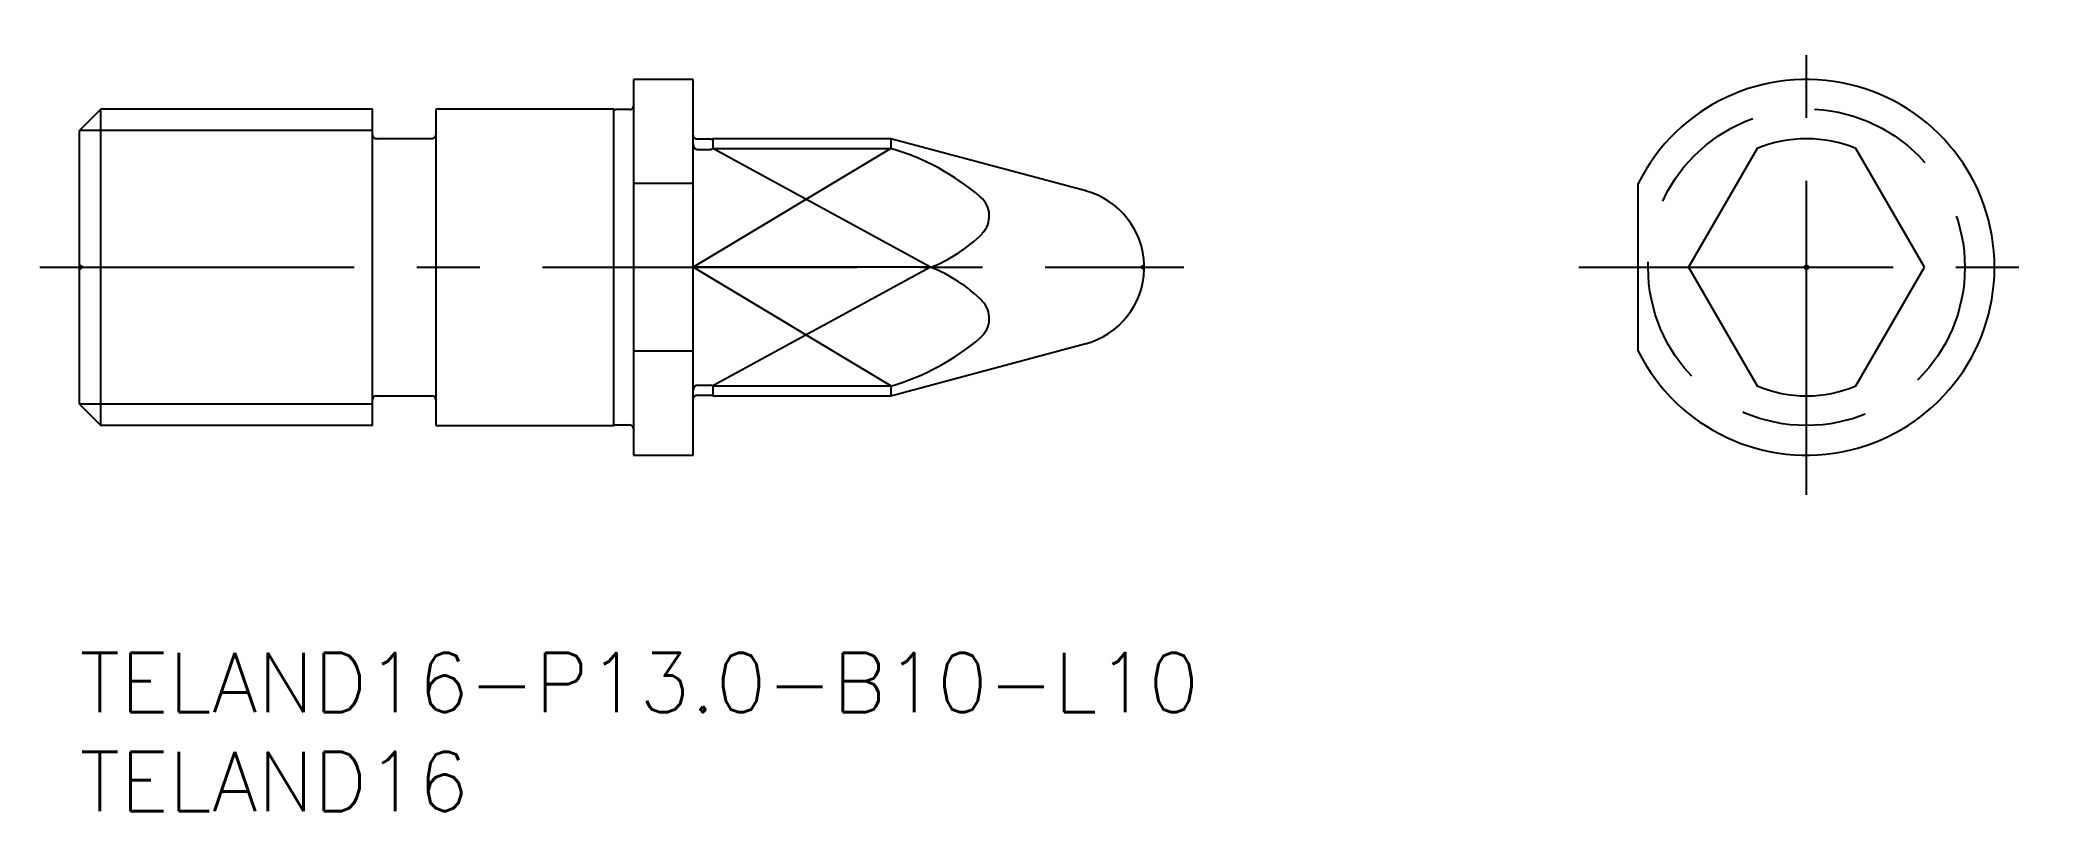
# Model space of a CAD drawing. Extents: x -2 to 99, y -8 to 31.
import ezdxf

# ---------------------------------------------------------------- set-up
doc = ezdxf.new("R2010")
doc.units = 0
doc.header["$LTSCALE"] = 0.5
doc.linetypes.add('CENTER', pattern=[50.8, 31.75, -6.35, 6.35, -6.35])
doc.linetypes.add('DASHED', pattern=[19.05, 12.7, -6.35])
for name, color, linetype in [('MSM_CENTER', 1, 'CENTER'), ('MSM_CONTINUOUS', 7, 'CONTINUOUS'), ('MSM_DASHED', 4, 'DASHED'), ('MSM_NARROW', 5, 'CONTINUOUS'), ('MSM_PART_NUMBER', 7, 'CONTINUOUS')]:
    doc.layers.add(name, color=color, linetype=linetype)
doc.styles.get("Standard").update_dxf_attribs({"font": 'txt.shx', "height": 0.5, "bigfont": 'bigfont.shx'})

# ---------------------------------------------------------------- blocks, each defined once
blk = doc.blocks.new('*U22')
at = {"layer": 'MSM_PART_NUMBER'}
blk.add_text('TELAND16-P13.0-B10-L10', height=3, dxfattribs=at).set_placement((0, -3))
blk = doc.blocks.new('*U23')
at = {"layer": 'MSM_PART_NUMBER'}
blk.add_text('TELAND16', height=3, dxfattribs=at).set_placement((0, -8))

msp = doc.modelspace()

# ---------------------------------------------------------------- linework, layer by layer
at = {"layer": 'MSM_CENTER'}
for p, q in [((87.26, 8), (87.26, 31)), ((-2, 19.5), (55.8, 19.5)), ((75.76, 19.5), (98.76, 19.5))]:
    msp.add_line(p, q, dxfattribs=at)
at = {"layer": 'MSM_CONTINUOUS'}
for p, q in [((31, 29), (28, 29)), ((28, 29), (28, 10)), ((31, 10), (31, 29)), ((1.08, 27.5), (0, 26.42)), ((1.08, 11.5), (1.08, 27.5)), ((14.8, 27.5), (1.08, 27.5)), ((14.8, 11.5), (14.8, 27.5)), ((27, 27.5), (18, 27.5)), ((18, 27.5), (18, 11.5)), ((27, 11.5), (27, 27.5)), ((27.8, 27.48), (27.1, 27.48)), ((0, 12.58), (0, 26.42)), ((17.8, 26), (15, 26)), ((31.9, 25.98), (31.2, 25.98)), ((31.2, 25.46), (31.9, 25.46)), ((41, 26), (32, 26)), ((32, 26), (32, 25.5)), ((32, 25.5), (41, 25.5)), ((50.84, 23.36), (41, 26)), ((41, 26), (41, 25.5)), ((84.76, 25.5), (81.3, 19.5)), ((93.22, 19.5), (89.76, 25.5)), ((31, 23.74), (28, 23.74)), ((78.76, 15.26), (78.76, 23.74)), ((43, 19.5), (31, 19.5)), ((53.8, 19.4), (53.8, 19.6)), ((81.3, 19.5), (84.76, 13.5)), ((89.76, 13.5), (93.22, 19.5)), ((31, 15.26), (28, 15.26)), ((41, 13), (50.84, 15.64)), ((31.2, 13.54), (31.9, 13.54)), ((32, 13.5), (41, 13.5)), ((32, 13.5), (32, 13)), ((41, 13.5), (41, 13)), ((0, 12.58), (1.08, 11.5)), ((15, 13), (17.8, 13)), ((31.2, 13.03), (31.9, 13.03)), ((32, 13), (41, 13)), ((14.8, 11.5), (1.08, 11.5)), ((18, 11.5), (27, 11.5)), ((27.1, 11.53), (27.8, 11.53)), ((28, 10), (31, 10))]:
    msp.add_line(p, q, dxfattribs=at)
msp.add_circle((87.26, 19.5), 0.099, dxfattribs=at)
for centre, radius, start, end in [((87.26, 19.5), 9.5, 206.5254, 153.4746), ((27.1, 27.67), 0.2, 241.045, 270), ((27.8, 27.67), 0.2, 270, 0), ((15, 26.2), 0.2, 180, 270), ((17.8, 26.2), 0.2, 270, 0), ((31.2, 26.18), 0.2, 180, 270), ((31.33, 25.74), 0.326, 178.8296, 219.1862), ((31.2, 25.63), 0.161, 215.5291, 268.4424), ((31.9, 26.18), 0.2, 270, 298.955), ((31.9, 25.62), 0.155, 270.8844, 309.6787), ((37.56, 13.74), 12.26, 49.4379, 73.719), ((87.26, 19.5), 6.5, 67.3801, 112.6199), ((49.8, 19.5), 4, 1.4184, 75), ((44.72, 22.09), 1.25, 315.9145, 49.6562), ((40.22, 26.6), 7.63, 291.3856, 315.1058), ((40.22, 12.4), 7.63, 44.8942, 68.6144), ((49.8, 19.5), 4, 285, 358.5816), ((44.72, 16.91), 1.25, 310.3438, 44.0855), ((37.56, 25.26), 12.26, 286.281, 310.5621), ((31.33, 13.26), 0.326, 140.8138, 181.1704), ((31.2, 13.37), 0.161, 91.5576, 144.4709), ((31.9, 13.38), 0.155, 50.3213, 89.1156), ((87.26, 19.5), 6.5, 247.3801, 292.6199), ((15, 12.8), 0.2, 90, 180), ((17.8, 12.8), 0.2, 0, 90), ((31.2, 12.83), 0.2, 90, 180), ((31.9, 12.83), 0.2, 61.045, 90), ((27.1, 11.33), 0.2, 90, 118.955), ((27.8, 11.33), 0.2, 0, 90)]:
    msp.add_arc(centre, radius, start, end, dxfattribs=at)
at = {"layer": 'MSM_DASHED'}
for p, q in [((0.17, 19.5), (0, 19.6)), ((0, 19.4), (0.17, 19.5)), ((53.8, 19.6), (53.63, 19.5)), ((53.63, 19.5), (53.8, 19.4))]:
    msp.add_line(p, q, dxfattribs=at)
msp.add_circle((87.26, 19.5), 8, dxfattribs=at)
at = {"layer": 'MSM_NARROW'}
for p, q in [((14.8, 26.42), (0, 26.42)), ((41, 25.5), (31, 19.5)), ((43, 19.5), (32, 25.5)), ((41, 13.5), (31, 19.5)), ((43, 19.5), (32, 13.5)), ((14.8, 12.58), (0, 12.58))]:
    msp.add_line(p, q, dxfattribs=at)

# ---------------------------------------------------------------- block references
at = {"layer": 'MSM_CONTINUOUS'}
for name in ['*U22', '*U23']:
    msp.add_blockref(name, (0, 0), dxfattribs=at)

doc.saveas('drawing.dxf')
